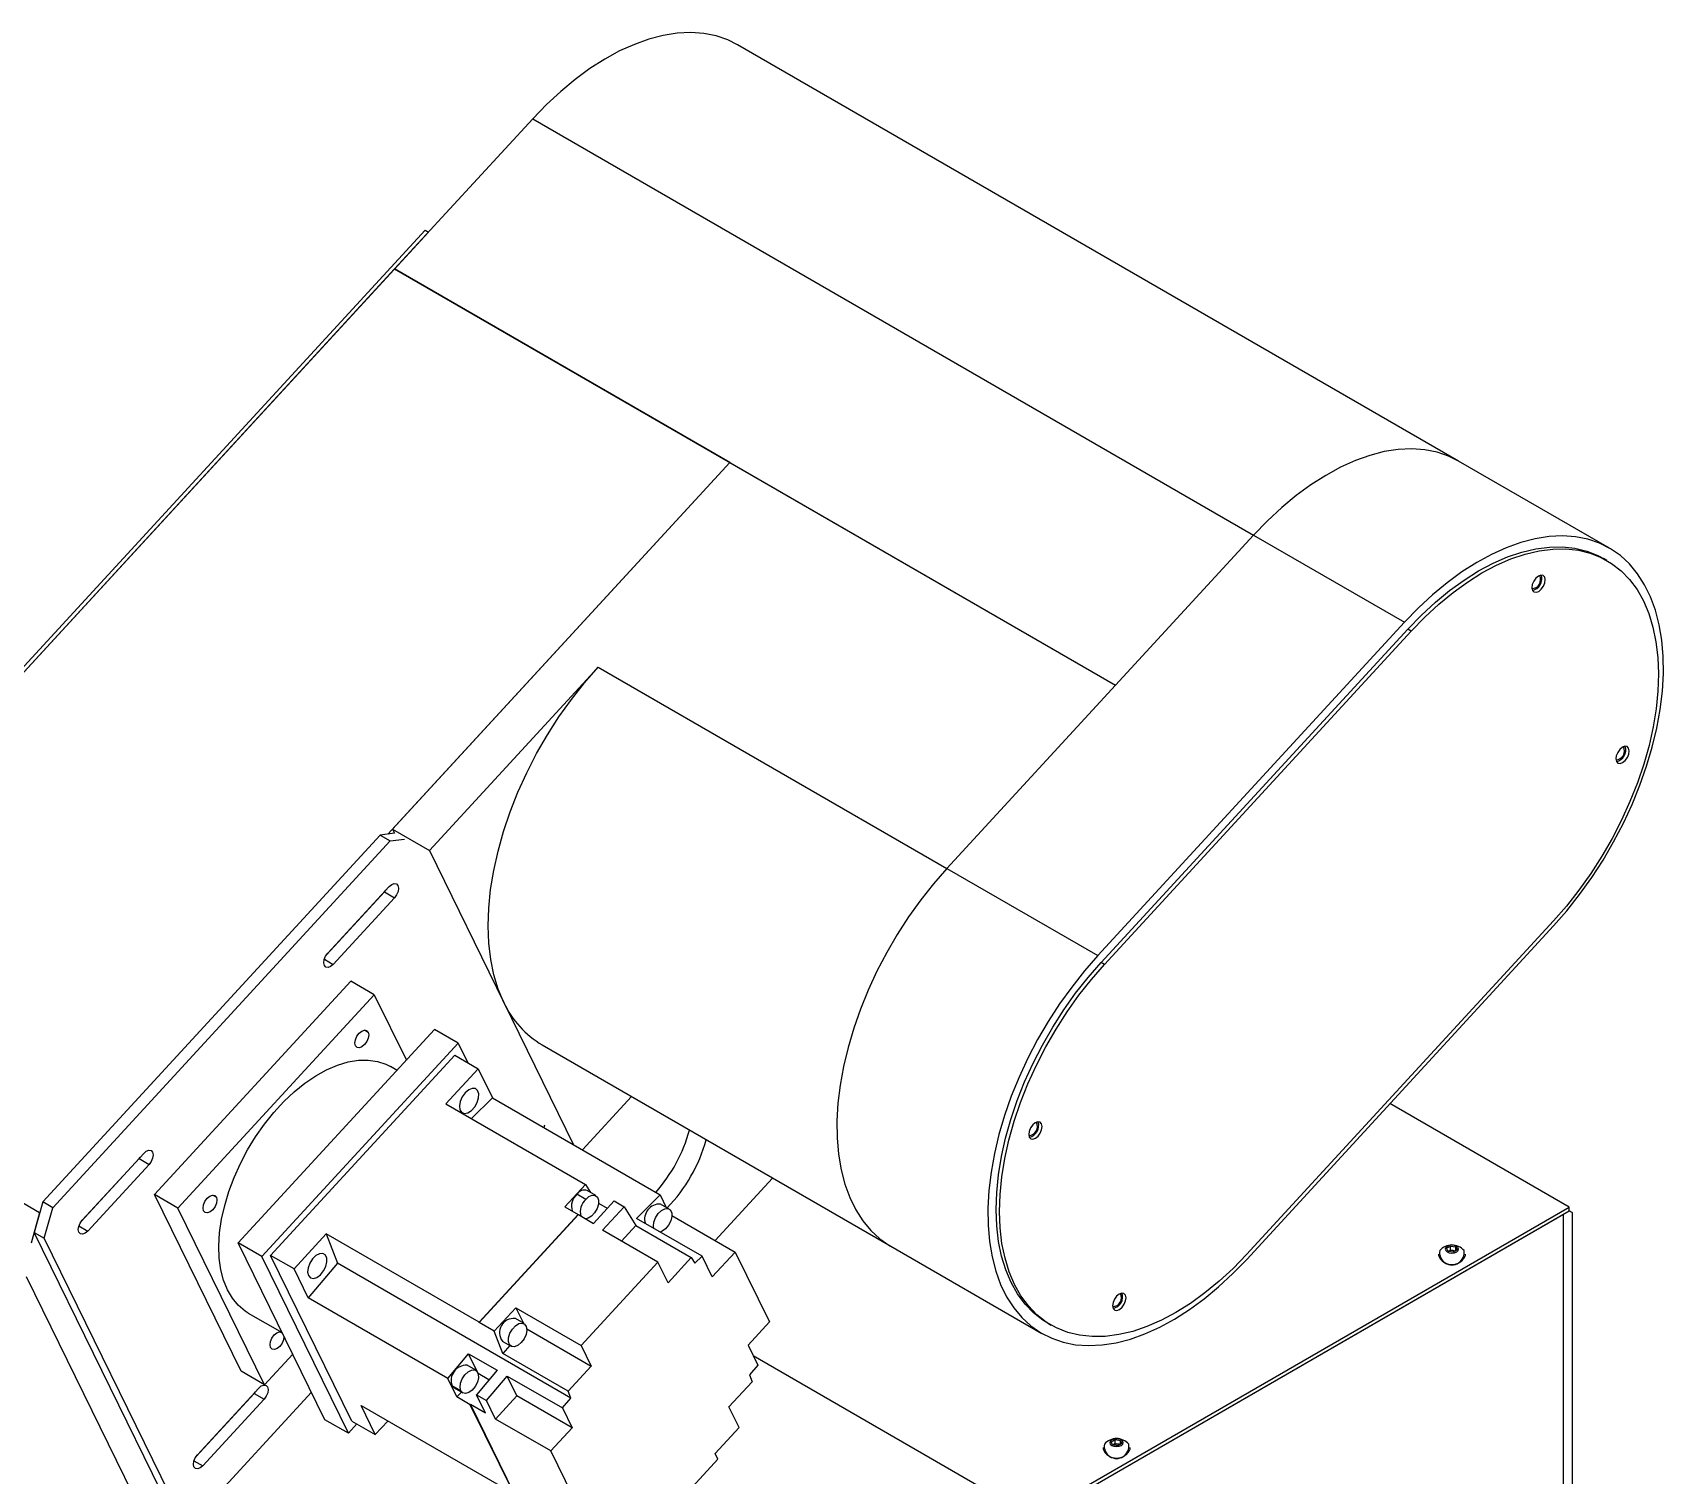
# Model space of a CAD drawing. Header units: millimetres. Extents: x 20619 to 36223, y 3512 to 8014.
# Drawn here: x 22826.7 to 23170.6, y 4309.3 to 4613.5 of the extents above; entities that cross this region are included whole.
import ezdxf

# ---------------------------------------------------------------- set-up
doc = ezdxf.new("R2010")
doc.units = ezdxf.units.MM
doc.layers.get('0').update_dxf_attribs({"lineweight": 35})

msp = doc.modelspace()

# ---------------------------------------------------------------- linework, layer by layer
at = {"color": 7, "linetype": 'Continuous', "lineweight": 25}
for p, q in [((23127.39, 4523.17), (22975.36, 4610.93)), ((22932.17, 4595.32), (22903.05, 4563.68)), ((22932.17, 4595.32), (23084.19, 4507.56)), ((22909.46, 4571.83), (22757.43, 4406.6)), ((22910.17, 4571.42), (22758.14, 4406.19)), ((22909.46, 4571.83), (22910.17, 4571.42)), ((22757.49, 4405.49), (22903.05, 4563.68)), ((22903.05, 4563.68), (23055.08, 4475.92)), ((22973.76, 4522.86), (22903.05, 4563.68)), ((22973.76, 4522.86), (22901.65, 4444.5)), ((22973.76, 4522.86), (22902.6, 4445.52)), ((22973.76, 4522.86), (23055.08, 4475.92)), ((23159.21, 4504.8), (23127.39, 4523.17)), ((23084.19, 4507.56), (23019.5, 4437.25)), ((23084.19, 4507.56), (23055.08, 4475.92)), ((23084.19, 4507.56), (23116.01, 4489.19)), ((23158.67, 4502.22), (23157.96, 4502.63)), ((23116.01, 4489.19), (23051.32, 4418.88)), ((23052.03, 4417.43), (23116.73, 4487.73)), ((23117.43, 4487.33), (23116.73, 4487.73)), ((23052.74, 4417.02), (23117.43, 4487.33)), ((22945.96, 4479.7), (22910.38, 4441.03)), ((22945.96, 4479.7), (23019.5, 4437.25)), ((23055.08, 4475.92), (23019.5, 4437.25)), ((22828.84, 4366.94), (22900.01, 4444.28)), ((22830.96, 4365.72), (22902.13, 4443.06)), ((22903.02, 4444.67), (22900.01, 4444.28)), ((22900.01, 4444.28), (22902.13, 4443.06)), ((22902.13, 4443.06), (22905.14, 4443.45)), ((22902.6, 4445.52), (22910.38, 4441.03)), ((22902.6, 4445.52), (22903.02, 4444.67)), ((22910.38, 4441.03), (22926.08, 4409.01)), ((23019.5, 4437.25), (23051.32, 4418.88)), ((22888.95, 4419.37), (22901.89, 4433.43)), ((22900.91, 4432.32), (22901.17, 4432.65)), ((22888.69, 4419.04), (22900.91, 4432.32)), ((22903.03, 4431.1), (22890.09, 4417.04)), ((22900.91, 4432.32), (22903.03, 4431.1)), ((22895.49, 4426.44), (22895.48, 4426.46)), ((22897.56, 4428.72), (22897.57, 4428.69)), ((23147.41, 4426.19), (23082.71, 4355.88)), ((23082.72, 4354.83), (23147.41, 4425.14)), ((23052.74, 4417.02), (23052.03, 4417.43)), ((22852.41, 4368.5), (22893.81, 4413.49)), ((22898.76, 4410.64), (22893.81, 4413.49)), ((22857.36, 4365.64), (22898.76, 4410.64)), ((22898.76, 4410.64), (22905.54, 4396.82)), ((22926.08, 4409.01), (22940.78, 4379.01)), ((22828.2, 4364.67), (22757.49, 4405.49)), ((22870.09, 4358.29), (22911.49, 4403.29)), ((22916.44, 4400.43), (22911.49, 4403.29)), ((22875.04, 4355.43), (22916.44, 4400.43)), ((22916.44, 4400.43), (22918.48, 4396.26)), ((22934.16, 4400.05), (23007.7, 4357.59)), ((22876.9, 4355.68), (22915.72, 4397.86)), ((22903.58, 4394.69), (22902.19, 4395.49)), ((22913.88, 4387.63), (22920.67, 4395)), ((22915.72, 4397.86), (22920.67, 4395)), ((22920.67, 4395), (22923.66, 4388.9)), ((22923.66, 4388.9), (22919.26, 4384.53)), ((22923.66, 4388.9), (22955.9, 4370.28)), ((22942.65, 4377.93), (22953, 4389.17)), ((22913.88, 4387.63), (22943.3, 4370.65)), ((23150.74, 4365.85), (23112.94, 4387.68)), ((22934.69, 4383.16), (22934.54, 4382.62)), ((22836.94, 4362.8), (22849.16, 4376.08)), ((22837.2, 4363.12), (22850.14, 4377.18)), ((22851.28, 4374.85), (22838.34, 4360.79)), ((22849.16, 4376.08), (22849.41, 4376.4)), ((22849.16, 4376.08), (22851.28, 4374.85)), ((22938.96, 4365.93), (22943.3, 4370.65)), ((22943.3, 4370.65), (22944.38, 4368.91)), ((22970.62, 4358.8), (22982.76, 4371.99)), ((22857.36, 4365.64), (22852.41, 4368.5)), ((22870.68, 4331.23), (22852.41, 4368.5)), ((22943.34, 4367.49), (22941.5, 4368.55)), ((22945.5, 4368.27), (22943.66, 4369.33)), ((22954.08, 4363.48), (22959.05, 4368.41)), ((22955.87, 4370.25), (22955.9, 4370.28)), ((22955.87, 4370.25), (22959.05, 4368.41)), ((22955.94, 4370.21), (22955.9, 4370.28)), ((22959.05, 4368.41), (22960.34, 4365.79)), ((22828.2, 4364.67), (22826.4, 4358.24)), ((22828.84, 4366.94), (22827.04, 4360.52)), ((22830.96, 4365.72), (22828.84, 4366.94)), ((22829.16, 4359.29), (22830.96, 4365.72)), ((22839.34, 4365.45), (22839.35, 4365.42)), ((22875.63, 4328.37), (22857.36, 4365.64)), ((22941.78, 4364.3), (22920.88, 4341.58)), ((22920.89, 4341.54), (22941.8, 4364.27)), ((22938.96, 4365.93), (22941.78, 4364.3)), ((22941.78, 4364.3), (22941.8, 4364.27)), ((22941.8, 4364.27), (22944.98, 4362.43)), ((22944.98, 4362.43), (22949.33, 4367.15)), ((22946.05, 4366.67), (22947.9, 4365.6)), ((22951.45, 4365.93), (22946.91, 4360.99)), ((22949.33, 4367.15), (22951.45, 4365.93)), ((22951.45, 4365.93), (22953.91, 4361.96)), ((22960.95, 4365.43), (22959.11, 4366.5)), ((22961.52, 4364.06), (22974.84, 4356.37)), ((23037.6, 4300.54), (23150.74, 4365.85)), ((23037.6, 4299.72), (23150.74, 4365.04)), ((23038.83, 4300.43), (23149.51, 4364.33)), ((23149.51, 4274.12), (23149.51, 4364.33)), ((23150.74, 4365.04), (23150.74, 4365.85)), ((23151.39, 4273.97), (23151.39, 4364.66)), ((22827.04, 4360.52), (22829.16, 4359.29)), ((22855.58, 4302.29), (22827.04, 4360.52)), ((22837.27, 4363.16), (22837.25, 4363.18)), ((22958.57, 4354.26), (22946.91, 4360.99)), ((22950.9, 4358.69), (22953.91, 4361.96)), ((22953.91, 4361.96), (22965.58, 4355.22)), ((22967.87, 4355.52), (22954.08, 4363.48)), ((22857.7, 4301.06), (22829.16, 4359.29)), ((22875.04, 4355.43), (22870.09, 4358.29)), ((22888.36, 4321.03), (22870.09, 4358.29)), ((22888.63, 4360.19), (22881.85, 4352.82)), ((22888.63, 4360.19), (22890.99, 4354)), ((22920.88, 4341.58), (22888.63, 4360.19)), ((23007.7, 4357.59), (23039.52, 4339.22)), ((23124.88, 4357.17), (23125.69, 4357.64)), ((23125.18, 4356.52), (23124.88, 4357.17)), ((23125.69, 4357.64), (23126.81, 4357.47)), ((23125.69, 4356.79), (23125.69, 4357.64)), ((23126.81, 4357.47), (23127.11, 4356.82)), ((23126.81, 4356.65), (23126.81, 4357.47)), ((22893.3, 4318.17), (22875.04, 4355.43)), ((22881.85, 4352.82), (22876.9, 4355.68)), ((22894.03, 4320.74), (22876.9, 4355.68)), ((22890.99, 4354), (22884.84, 4346.71)), ((22940.2, 4325.59), (22890.99, 4354)), ((22958.57, 4354.26), (22942.4, 4336.68)), ((22960.7, 4349.92), (22958.57, 4354.26)), ((22965.58, 4355.22), (22960.7, 4349.92)), ((22965.58, 4355.22), (22966.34, 4354)), ((22966.34, 4354), (22967.87, 4355.52)), ((22970.03, 4351.13), (22967.87, 4355.52)), ((22974.84, 4356.37), (22970.03, 4351.13)), ((22974.84, 4356.37), (22982.07, 4341.64)), ((23123.14, 4355.96), (23123.14, 4355.65)), ((23126.29, 4356.35), (23125.18, 4356.52)), ((23125.28, 4356.56), (23125.22, 4356.52)), ((23125.22, 4356.52), (23125.28, 4356.56)), ((23125.28, 4356.56), (23125.69, 4356.79)), ((23125.69, 4356.79), (23126.25, 4356.7)), ((23126.25, 4356.7), (23126.76, 4356.63)), ((23127.11, 4356.82), (23126.29, 4356.35)), ((23128.84, 4355.65), (23128.84, 4355.96)), ((22850.56, 4299.88), (22825.44, 4351.12)), ((22884.84, 4346.71), (22881.85, 4352.82)), ((22914.26, 4329.73), (22884.84, 4346.71)), ((22872.2, 4343.52), (22879.35, 4339.39)), ((22924.07, 4339.71), (22928.61, 4344.64)), ((22928.61, 4344.64), (22942.4, 4336.68)), ((22928.61, 4344.64), (22930.22, 4341.36)), ((22920.89, 4341.54), (22920.88, 4341.58)), ((22924.07, 4339.71), (22920.89, 4341.54)), ((22925.86, 4335), (22924.07, 4339.71)), ((22930.35, 4341.28), (22928.51, 4342.34)), ((22930.92, 4340.2), (22944.53, 4332.34)), ((22977.57, 4336.75), (22982.07, 4341.64)), ((23040.77, 4341.39), (23041.48, 4340.98)), ((22925.76, 4337.58), (22927.6, 4336.52)), ((22927.38, 4336.65), (22925.86, 4335)), ((22942.4, 4336.68), (22944.53, 4332.34)), ((22977.57, 4336.75), (22979.63, 4332.55)), ((22881.58, 4334.84), (22875.63, 4328.37)), ((22914.26, 4329.73), (22918.65, 4334.94)), ((22918.65, 4334.94), (22924.66, 4331.47)), ((22920.7, 4330.74), (22918.65, 4334.94)), ((22939.65, 4327.04), (22925.86, 4335)), ((22978.63, 4334.59), (23037.6, 4300.54)), ((22875.63, 4328.37), (22870.68, 4331.23)), ((22916.18, 4325.82), (22914.26, 4329.73)), ((22920.17, 4331.44), (22918.34, 4332.5)), ((22924.66, 4331.47), (22920.3, 4326.3)), ((22920.68, 4330.72), (22920.7, 4330.74)), ((22922.95, 4329.45), (22920.7, 4330.74)), ((22922.42, 4325.07), (22926.78, 4330.24)), ((22926.78, 4330.24), (22938.45, 4323.51)), ((22928.84, 4326.05), (22926.78, 4330.24)), ((22944.53, 4332.34), (22939.65, 4327.04)), ((22979.63, 4332.55), (22977.87, 4330.47)), ((22977.87, 4330.47), (22978.42, 4329.02)), ((22861.2, 4313.3), (22873.42, 4326.58)), ((22861.46, 4313.63), (22874.4, 4327.69)), ((22885.51, 4326.83), (22862.36, 4301.67)), ((22873.42, 4326.58), (22873.68, 4326.91)), ((22873.42, 4326.58), (22875.54, 4325.36)), ((22917.02, 4327.12), (22915.18, 4328.19)), ((22915.59, 4327.74), (22917.42, 4326.68)), ((22916.18, 4325.82), (22917.12, 4326.85)), ((22920.3, 4326.3), (22922.42, 4325.07)), ((22922.22, 4322.39), (22920.3, 4326.3)), ((22924.34, 4321.16), (22928.84, 4326.05)), ((22940.5, 4319.31), (22928.84, 4326.05)), ((22940.2, 4325.59), (22939.65, 4327.04)), ((22973.55, 4323.72), (22978.42, 4329.02)), ((22875.54, 4325.36), (22862.6, 4311.3)), ((22895.98, 4323.99), (22928.23, 4305.37)), ((22898.98, 4317.88), (22895.98, 4323.99)), ((22919, 4324.19), (22916.18, 4325.82)), ((22919.04, 4324.22), (22919, 4324.19)), ((22928.23, 4305.37), (22919, 4324.19)), ((22919.04, 4324.22), (22928.26, 4305.41)), ((22922.22, 4322.39), (22919.04, 4324.22)), ((22924.34, 4321.16), (22922.42, 4325.07)), ((22938.45, 4323.51), (22940.2, 4325.59)), ((22938.45, 4323.51), (22940.5, 4319.31)), ((22975.67, 4319.38), (22973.55, 4323.72)), ((22893.3, 4318.17), (22888.36, 4321.03)), ((22895.1, 4320.12), (22893.3, 4318.17)), ((22894.03, 4320.74), (22898.98, 4317.88)), ((22901.61, 4320.74), (22898.98, 4317.88)), ((22936.01, 4314.43), (22924.34, 4321.16)), ((22940.5, 4319.31), (22936.01, 4314.43)), ((22970.63, 4313.9), (22975.67, 4319.38)), ((22863.6, 4315.95), (22863.61, 4315.92)), ((23054.17, 4316.35), (23054.98, 4316.82)), ((23054.46, 4315.7), (23054.17, 4316.35)), ((23055.58, 4315.53), (23054.46, 4315.7)), ((23054.57, 4315.73), (23054.51, 4315.7)), ((23054.51, 4315.7), (23054.57, 4315.73)), ((23054.57, 4315.73), (23054.98, 4315.97)), ((23054.98, 4316.82), (23056.1, 4316.65)), ((23054.98, 4315.97), (23054.98, 4316.82)), ((23054.98, 4315.97), (23055.54, 4315.88)), ((23055.54, 4315.88), (23056.05, 4315.8)), ((23056.4, 4316), (23055.58, 4315.53)), ((23056.1, 4316.65), (23056.4, 4316)), ((23056.1, 4315.83), (23056.1, 4316.65)), ((22861.53, 4313.67), (22861.52, 4313.69)), ((22943.23, 4299.7), (22936.01, 4314.43)), ((22952.84, 4292.74), (22971.21, 4312.7)), ((22971.21, 4312.7), (22970.63, 4313.9)), ((23052.43, 4315.14), (23052.43, 4314.83)), ((23058.13, 4314.83), (23058.13, 4315.14))]:
    msp.add_line(p, q, dxfattribs=at)
at = {"color": 8, "linetype": 'Continuous', "lineweight": 25}
for p, q in [((22888.23, 4418.11), (22890.09, 4417.04)), ((22896.73, 4403.2), (22897.48, 4402.77)), ((22864.71, 4368.4), (22865.46, 4367.97)), ((22836.47, 4361.87), (22838.34, 4360.79)), ((22878.84, 4339.58), (22879.43, 4339.24)), ((22860.74, 4312.37), (22862.6, 4311.3))]:
    msp.add_line(p, q, dxfattribs=at)
at = {"color": 7, "linetype": 'Continuous', "lineweight": 25, "flags": 128}
for points in [[(22975.36, 4610.93), (22973.28, 4611.96), (22970.83, 4612.8), (22968.23, 4613.32), (22965.5, 4613.51), (22962.65, 4613.37), (22959.71, 4612.91), (22956.69, 4612.13), (22953.61, 4611.03), (22950.5, 4609.63), (22947.37, 4607.92), (22944.24, 4605.92), (22941.14, 4603.65), (22938.08, 4601.11), (22935.08, 4598.33), (22932.17, 4595.32)], [(23127.39, 4523.17), (23125.31, 4524.2), (23122.86, 4525.04), (23120.26, 4525.55), (23117.53, 4525.74), (23114.68, 4525.61), (23111.74, 4525.15), (23108.72, 4524.37), (23105.64, 4523.27), (23102.53, 4521.86), (23099.4, 4520.15), (23096.27, 4518.16), (23093.16, 4515.88), (23090.1, 4513.35), (23087.11, 4510.57), (23084.19, 4507.56)], [(23127.39, 4523.17), (23125.31, 4524.2), (23122.86, 4525.04), (23120.26, 4525.55), (23117.53, 4525.74), (23114.68, 4525.61), (23111.74, 4525.15), (23108.72, 4524.37), (23105.64, 4523.27), (23102.53, 4521.86), (23099.4, 4520.15), (23096.27, 4518.16), (23093.16, 4515.88), (23090.1, 4513.35), (23087.11, 4510.57), (23084.19, 4507.56)], [(23147.41, 4425.14), (23150.22, 4428.36), (23152.92, 4431.76), (23155.47, 4435.33), (23157.87, 4439.03), (23160.1, 4442.86), (23162.15, 4446.78), (23164, 4450.77), (23165.64, 4454.79), (23167.06, 4458.84), (23168.25, 4462.87), (23169.2, 4466.87), (23169.91, 4470.8), (23170.38, 4474.64), (23170.59, 4478.37), (23170.55, 4481.97), (23170.26, 4485.4), (23169.72, 4488.65), (23168.93, 4491.69), (23167.9, 4494.51), (23166.63, 4497.09), (23165.14, 4499.41), (23163.43, 4501.46), (23161.52, 4503.22), (23159.41, 4504.68), (23157.13, 4505.83), (23154.68, 4506.67), (23152.08, 4507.18), (23149.35, 4507.37), (23146.5, 4507.24), (23143.56, 4506.78), (23140.54, 4506), (23137.46, 4504.9), (23134.35, 4503.49), (23131.22, 4501.78), (23128.09, 4499.79), (23124.98, 4497.51), (23121.92, 4494.98), (23118.93, 4492.2), (23116.01, 4489.19)], [(23116.73, 4487.73), (23119.58, 4490.68), (23122.52, 4493.39), (23125.52, 4495.86), (23128.57, 4498.06), (23131.63, 4499.99), (23134.7, 4501.62), (23137.74, 4502.95), (23140.75, 4503.96), (23143.69, 4504.66), (23146.55, 4505.03), (23149.31, 4505.07), (23151.95, 4504.79), (23154.45, 4504.18), (23156.8, 4503.25), (23157.96, 4502.63)], [(23117.43, 4487.33), (23120.29, 4490.27), (23123.23, 4492.99), (23126.23, 4495.45), (23129.27, 4497.66), (23132.34, 4499.58), (23135.41, 4501.21), (23138.45, 4502.54), (23141.46, 4503.55), (23144.4, 4504.25), (23147.26, 4504.62), (23150.02, 4504.66), (23152.66, 4504.38), (23155.16, 4503.77), (23157.5, 4502.84), (23159.68, 4501.59), (23161.67, 4500.04), (23163.45, 4498.2), (23165.03, 4496.07), (23166.38, 4493.67), (23167.51, 4491.02), (23168.39, 4488.13), (23169.02, 4485.04), (23169.41, 4481.74), (23169.54, 4478.28), (23169.42, 4474.67), (23169.05, 4470.94), (23168.43, 4467.11), (23167.56, 4463.21), (23166.45, 4459.27), (23165.11, 4455.31), (23163.54, 4451.35), (23161.76, 4447.44), (23159.79, 4443.59), (23157.62, 4439.83), (23155.28, 4436.18), (23152.79, 4432.68), (23150.16, 4429.34), (23147.41, 4426.19)], [(23143.7, 4498.47), (23143.25, 4497.84), (23142.95, 4497.14), (23142.86, 4496.45), (23142.98, 4495.9), (23143.3, 4495.56), (23143.76, 4495.49), (23144.31, 4495.69), (23144.84, 4496.14), (23145.3, 4496.77), (23145.59, 4497.48), (23145.69, 4498.16), (23145.57, 4498.71), (23145.25, 4499.05), (23144.78, 4499.12), (23144.24, 4498.92), (23143.7, 4498.47)], [(22926.08, 4409.01), (22924.9, 4411.79), (22923.98, 4414.81), (22923.31, 4418.05), (22922.91, 4421.5), (22922.77, 4425.13), (22922.9, 4428.91), (22923.29, 4432.82), (22923.94, 4436.83), (22924.85, 4440.92), (22926.01, 4445.05), (22927.42, 4449.2), (22929.06, 4453.34), (22930.92, 4457.44), (22932.99, 4461.47), (22935.26, 4465.41), (22937.71, 4469.23), (22940.32, 4472.9), (22943.08, 4476.4), (22945.96, 4479.7)], [(23161.4, 4462.37), (23160.95, 4461.74), (23160.65, 4461.03), (23160.56, 4460.35), (23160.68, 4459.8), (23160.99, 4459.46), (23161.46, 4459.39), (23162, 4459.59), (23162.54, 4460.04), (23162.99, 4460.67), (23163.29, 4461.38), (23163.38, 4462.06), (23163.26, 4462.61), (23162.95, 4462.95), (23162.48, 4463.02), (23161.94, 4462.82), (23161.4, 4462.37)], [(23019.5, 4437.25), (23016.69, 4434.04), (23014, 4430.63), (23011.44, 4427.07), (23009.04, 4423.36), (23006.81, 4419.53), (23004.76, 4415.61), (23002.91, 4411.63), (23001.27, 4407.6), (22999.85, 4403.55), (22998.66, 4399.52), (22997.71, 4395.53), (22997, 4391.59), (22996.54, 4387.75), (22996.32, 4384.02), (22996.36, 4380.43), (22996.66, 4376.99), (22997.2, 4373.74), (22997.99, 4370.7), (22999.01, 4367.88), (23000.28, 4365.3), (23001.77, 4362.98), (23003.48, 4360.93), (23005.39, 4359.17), (23007.5, 4357.71), (23007.7, 4357.59)], [(23019.5, 4437.25), (23016.69, 4434.04), (23014, 4430.63), (23011.44, 4427.07), (23009.04, 4423.36), (23006.81, 4419.53), (23004.76, 4415.61), (23002.91, 4411.63), (23001.27, 4407.6), (22999.85, 4403.55), (22998.66, 4399.52), (22997.71, 4395.53), (22997, 4391.59), (22996.54, 4387.75), (22996.32, 4384.02), (22996.36, 4380.43), (22996.66, 4376.99), (22997.2, 4373.74), (22997.99, 4370.7), (22999.01, 4367.88), (23000.28, 4365.3), (23001.77, 4362.98), (23003.48, 4360.93), (23005.39, 4359.17), (23007.5, 4357.71), (23007.7, 4357.59)], [(22901.89, 4433.43), (22902.43, 4433.88), (22902.97, 4434.08), (22903.44, 4434.01), (22903.75, 4433.67), (22903.87, 4433.12), (22903.78, 4432.43), (22903.48, 4431.73), (22903.03, 4431.1)], [(22890.09, 4417.04), (22889.55, 4416.59), (22889.01, 4416.38), (22888.55, 4416.46), (22888.23, 4416.8), (22888.11, 4417.35), (22888.2, 4418.03), (22888.5, 4418.74), (22888.95, 4419.37)], [(23051.32, 4418.88), (23048.51, 4415.67), (23045.82, 4412.26), (23043.26, 4408.7), (23040.86, 4404.99), (23038.63, 4401.16), (23036.58, 4397.24), (23034.73, 4393.26), (23033.09, 4389.23), (23031.67, 4385.19), (23030.48, 4381.15), (23029.53, 4377.16), (23028.82, 4373.22), (23028.36, 4369.38), (23028.14, 4365.65), (23028.18, 4362.06), (23028.47, 4358.62), (23029.02, 4355.37), (23029.81, 4352.33), (23030.83, 4349.51), (23032.1, 4346.93), (23033.59, 4344.61), (23035.3, 4342.56), (23037.21, 4340.8), (23039.32, 4339.34), (23041.6, 4338.19), (23044.05, 4337.36), (23046.65, 4336.84), (23049.39, 4336.65), (23052.23, 4336.78), (23055.18, 4337.24), (23058.19, 4338.02), (23061.27, 4339.12), (23064.38, 4340.53), (23067.52, 4342.24), (23070.64, 4344.23), (23073.75, 4346.51), (23076.81, 4349.04), (23079.8, 4351.82), (23082.72, 4354.83)], [(23040.77, 4341.39), (23039.76, 4342.02), (23037.77, 4343.57), (23035.99, 4345.42), (23034.41, 4347.55), (23033.06, 4349.94), (23031.93, 4352.6), (23031.05, 4355.48), (23030.42, 4358.58), (23030.03, 4361.87), (23029.9, 4365.33), (23030.02, 4368.94), (23030.39, 4372.68), (23031.01, 4376.5), (23031.88, 4380.4), (23032.99, 4384.35), (23034.33, 4388.31), (23035.9, 4392.26), (23037.67, 4396.17), (23039.65, 4400.02), (23041.82, 4403.78), (23044.15, 4407.43), (23046.65, 4410.93), (23049.28, 4414.27), (23052.03, 4417.43)], [(23082.71, 4355.88), (23079.86, 4352.94), (23076.92, 4350.22), (23073.92, 4347.75), (23070.87, 4345.55), (23067.81, 4343.63), (23064.74, 4342), (23061.7, 4340.67), (23058.69, 4339.65), (23055.75, 4338.96), (23052.89, 4338.59), (23050.13, 4338.54), (23047.49, 4338.83), (23044.99, 4339.44), (23042.64, 4340.37), (23040.47, 4341.61), (23038.48, 4343.16), (23036.69, 4345.01), (23035.12, 4347.14), (23033.76, 4349.54), (23032.64, 4352.19), (23031.76, 4355.07), (23031.12, 4358.17), (23030.74, 4361.46), (23030.6, 4364.93), (23030.72, 4368.54), (23031.1, 4372.27), (23031.72, 4376.1), (23032.59, 4380), (23033.7, 4383.94), (23035.04, 4387.9), (23036.6, 4391.85), (23038.38, 4395.77), (23040.36, 4399.62), (23042.52, 4403.38), (23044.86, 4407.02), (23047.35, 4410.53), (23049.99, 4413.87), (23052.74, 4417.02)], [(22897.48, 4402.77), (22897.6, 4402.2), (22897.5, 4401.49), (22897.2, 4400.76), (22896.73, 4400.11), (22896.17, 4399.65), (22895.61, 4399.44), (22895.13, 4399.51), (22894.8, 4399.86), (22894.68, 4400.43), (22894.78, 4401.14), (22895.08, 4401.87), (22895.55, 4402.52), (22896.11, 4402.98), (22896.67, 4403.19), (22897.15, 4403.12), (22897.48, 4402.77)], [(22872.2, 4343.52), (22871.54, 4343.94), (22870.08, 4345.15), (22868.83, 4346.65), (22867.79, 4348.41), (22866.97, 4350.42), (22866.4, 4352.66), (22866.07, 4355.09), (22865.99, 4357.7), (22866.15, 4360.44), (22866.56, 4363.28), (22867.22, 4366.2), (22868.1, 4369.16), (22869.22, 4372.13), (22870.54, 4375.06), (22872.06, 4377.93), (22873.75, 4380.69), (22875.6, 4383.33), (22877.59, 4385.81), (22879.7, 4388.09), (22881.88, 4390.16), (22884.14, 4391.98), (22886.42, 4393.54), (22888.72, 4394.82), (22891, 4395.8), (22893.23, 4396.47), (22895.4, 4396.83), (22897.46, 4396.87), (22899.41, 4396.58), (22901.21, 4395.98), (22902.19, 4395.49)], [(22917.94, 4389.94), (22917.32, 4389.09), (22916.89, 4388.13), (22916.72, 4387.18), (22916.82, 4386.38), (22917.19, 4385.83), (22917.77, 4385.61), (22918.49, 4385.74), (22919.24, 4386.22), (22919.93, 4386.97), (22920.46, 4387.89), (22920.76, 4388.86), (22920.8, 4389.75), (22920.56, 4390.44), (22920.08, 4390.83), (22919.42, 4390.87), (22918.67, 4390.56), (22917.94, 4389.94)], [(23037.6, 4383.17), (23037.15, 4382.54), (23036.86, 4381.83), (23036.76, 4381.15), (23036.88, 4380.59), (23037.2, 4380.26), (23037.66, 4380.18), (23038.21, 4380.39), (23038.75, 4380.84), (23039.2, 4381.46), (23039.49, 4382.17), (23039.59, 4382.85), (23039.47, 4383.41), (23039.15, 4383.75), (23038.69, 4383.82), (23038.14, 4383.61), (23037.6, 4383.17)], [(22850.14, 4377.18), (22850.67, 4377.63), (22851.22, 4377.83), (22851.68, 4377.76), (22852, 4377.42), (22852.12, 4376.87), (22852.02, 4376.19), (22851.73, 4375.48), (22851.28, 4374.85)], [(22865.46, 4367.97), (22865.58, 4367.4), (22865.48, 4366.69), (22865.18, 4365.96), (22864.71, 4365.31), (22864.15, 4364.85), (22863.59, 4364.64), (22863.11, 4364.71), (22862.78, 4365.06), (22862.66, 4365.63), (22862.76, 4366.34), (22863.06, 4367.07), (22863.53, 4367.72), (22864.09, 4368.18), (22864.65, 4368.39), (22865.13, 4368.32), (22865.46, 4367.97)], [(22943.34, 4367.49), (22944.03, 4368.08), (22944.74, 4368.37), (22945.37, 4368.33), (22945.82, 4367.96), (22946.05, 4367.31), (22946.02, 4366.46), (22945.73, 4365.54), (22945.22, 4364.67), (22944.57, 4363.95), (22943.85, 4363.5), (22943.34, 4363.38)], [(22957.7, 4361.39), (22957.64, 4361.83), (22957.73, 4362.7), (22958.08, 4363.62), (22958.63, 4364.47), (22959.31, 4365.12), (22960.02, 4365.5), (22960.68, 4365.54), (22961.18, 4365.25), (22961.47, 4364.66), (22961.5, 4363.85), (22961.28, 4362.94), (22960.82, 4362.04), (22960.2, 4361.28), (22959.49, 4360.76), (22959.08, 4360.59)], [(22838.34, 4360.79), (22837.8, 4360.34), (22837.26, 4360.14), (22836.79, 4360.21), (22836.47, 4360.55), (22836.35, 4361.1), (22836.45, 4361.78), (22836.74, 4362.49), (22837.2, 4363.12)], [(23124.98, 4357.58), (23124.68, 4357.31), (23124.57, 4357), (23124.68, 4356.68), (23124.98, 4356.41), (23125.45, 4356.24), (23125.99, 4356.17), (23126.54, 4356.24), (23127, 4356.41), (23127.31, 4356.68), (23127.42, 4357), (23127.31, 4357.31), (23127, 4357.58), (23126.54, 4357.76), (23125.99, 4357.82), (23125.45, 4357.76), (23124.98, 4357.58)], [(22884.87, 4351.41), (22885.3, 4350.94), (22885.92, 4350.81), (22886.65, 4351.03), (22887.4, 4351.58), (22888.06, 4352.39), (22888.54, 4353.33), (22888.78, 4354.3), (22888.74, 4355.15), (22888.44, 4355.77), (22887.91, 4356.08), (22887.22, 4356.03), (22886.46, 4355.63), (22885.75, 4354.95), (22885.17, 4354.06), (22884.8, 4353.08), (22884.7, 4352.16), (22884.87, 4351.41)], [(23055.3, 4347.06), (23054.85, 4346.44), (23054.55, 4345.73), (23054.46, 4345.05), (23054.58, 4344.49), (23054.9, 4344.15), (23055.36, 4344.08), (23055.91, 4344.29), (23056.44, 4344.74), (23056.9, 4345.36), (23057.19, 4346.07), (23057.29, 4346.75), (23057.17, 4347.31), (23056.85, 4347.64), (23056.38, 4347.72), (23055.84, 4347.51), (23055.3, 4347.06)], [(22929.76, 4337.3), (22929.07, 4336.71), (22928.36, 4336.41), (22927.74, 4336.46), (22927.28, 4336.83), (22927.05, 4337.48), (22927.08, 4338.32), (22927.37, 4339.24), (22927.88, 4340.12), (22928.53, 4340.83), (22929.25, 4341.28), (22929.92, 4341.41), (22930.47, 4341.2), (22930.82, 4340.68), (22930.92, 4339.92), (22930.76, 4339.02), (22930.35, 4338.11), (22929.76, 4337.3)], [(22879.71, 4338.67), (22879.71, 4338.58), (22879.61, 4337.87), (22879.31, 4337.14), (22878.84, 4336.49), (22878.28, 4336.03), (22877.72, 4335.82), (22877.24, 4335.89), (22876.91, 4336.24), (22876.79, 4336.81), (22876.89, 4337.52), (22877.19, 4338.25), (22877.66, 4338.9), (22878.22, 4339.36), (22878.78, 4339.57), (22879.05, 4339.57)], [(22917.02, 4327.12), (22916.86, 4327.83), (22916.96, 4328.71), (22917.3, 4329.63), (22917.85, 4330.47), (22918.53, 4331.13), (22919.24, 4331.5), (22919.9, 4331.54), (22920.4, 4331.25), (22920.69, 4330.66), (22920.72, 4329.86), (22920.5, 4328.94), (22920.04, 4328.05), (22919.42, 4327.28), (22918.71, 4326.76), (22918.01, 4326.55), (22917.42, 4326.68), (22917.02, 4327.12)], [(22874.4, 4327.69), (22874.94, 4328.14), (22875.48, 4328.34), (22875.95, 4328.27), (22876.26, 4327.93), (22876.38, 4327.38), (22876.29, 4326.69), (22875.99, 4325.99), (22875.54, 4325.36)], [(22915.18, 4328.19), (22915.59, 4327.74), (22915.59, 4327.74)], [(23054.27, 4316.76), (23053.96, 4316.49), (23053.86, 4316.18), (23053.96, 4315.86), (23054.27, 4315.59), (23054.74, 4315.42), (23055.28, 4315.35), (23055.83, 4315.42), (23056.29, 4315.59), (23056.6, 4315.86), (23056.71, 4316.18), (23056.6, 4316.49), (23056.29, 4316.76), (23055.83, 4316.94), (23055.28, 4317), (23054.74, 4316.94), (23054.27, 4316.76)], [(22862.6, 4311.3), (22862.06, 4310.85), (22861.52, 4310.64), (22861.05, 4310.72), (22860.74, 4311.06), (22860.62, 4311.61), (22860.71, 4312.29), (22861.01, 4313), (22861.46, 4313.63)]]:
    msp.add_lwpolyline(points, dxfattribs=at)
at = {"color": 7, "linetype": 'Continuous', "lineweight": 25}
for centre, radius, start, end in [((23142.8, 4498.15), 1.9, 272.1451, 27.8603), ((23142.41, 4498.38), 2.56, 283.0142, 16.9912), ((23160.5, 4462.05), 1.9, 272.1457, 27.8597), ((23160.11, 4462.28), 2.56, 283.0142, 16.9912), ((22944.69, 4417.67), 20.53, 204.9503, 239.143), ((22933.08, 4391), 33.36, 318.6372, 344.5443), ((23036.71, 4382.85), 1.9, 272.1468, 27.8586), ((23036.31, 4383.08), 2.56, 283.0142, 16.9912), ((22936.65, 4388.95), 33.32, 315.7301, 344.5459), ((22943.73, 4366.01), 3.38, 131.2489, 196.6408), ((22943.05, 4367.63), 1.8, 70.3164, 149.4145), ((22945.69, 4364.92), 3.48, 132.4394, 196.1065), ((22958.97, 4363.28), 3.22, 87.4583, 194.8541), ((23125.99, 4354.52), 3.35, 40.1188, 139.8812), ((23125.99, 4356.84), 3.09, 202.7403, 337.2597), ((23125.99, 4356.27), 2.6, 170.8692, 9.1308), ((23125.99, 4355.19), 1.54, 80.2289, 117.3572), ((23126.07, 4355.4), 1.32, 62.7789, 81.9388), ((23054.4, 4346.75), 1.9, 272.1462, 27.8592), ((23054.01, 4346.98), 2.56, 283.0142, 16.9912), ((22928.14, 4339.38), 2.98, 82.8384, 217.167), ((22918.16, 4329.32), 3.19, 86.8686, 200.8047), ((23055.28, 4315.45), 2.6, 170.8692, 9.1308), ((23055.28, 4313.7), 3.35, 40.1188, 139.8812), ((23055.28, 4314.37), 1.54, 80.2289, 117.3572), ((23055.35, 4314.58), 1.32, 62.7789, 81.9388), ((23055.28, 4316.02), 3.09, 202.7403, 337.2597)]:
    msp.add_arc(centre, radius, start, end, dxfattribs=at)
msp.add_ellipse((23016.39, 4442.61), major_axis=(135, -77.95), ratio=0.00007, start_param=0.000041, end_param=0.098238, dxfattribs=at)

doc.saveas('drawing.dxf')
